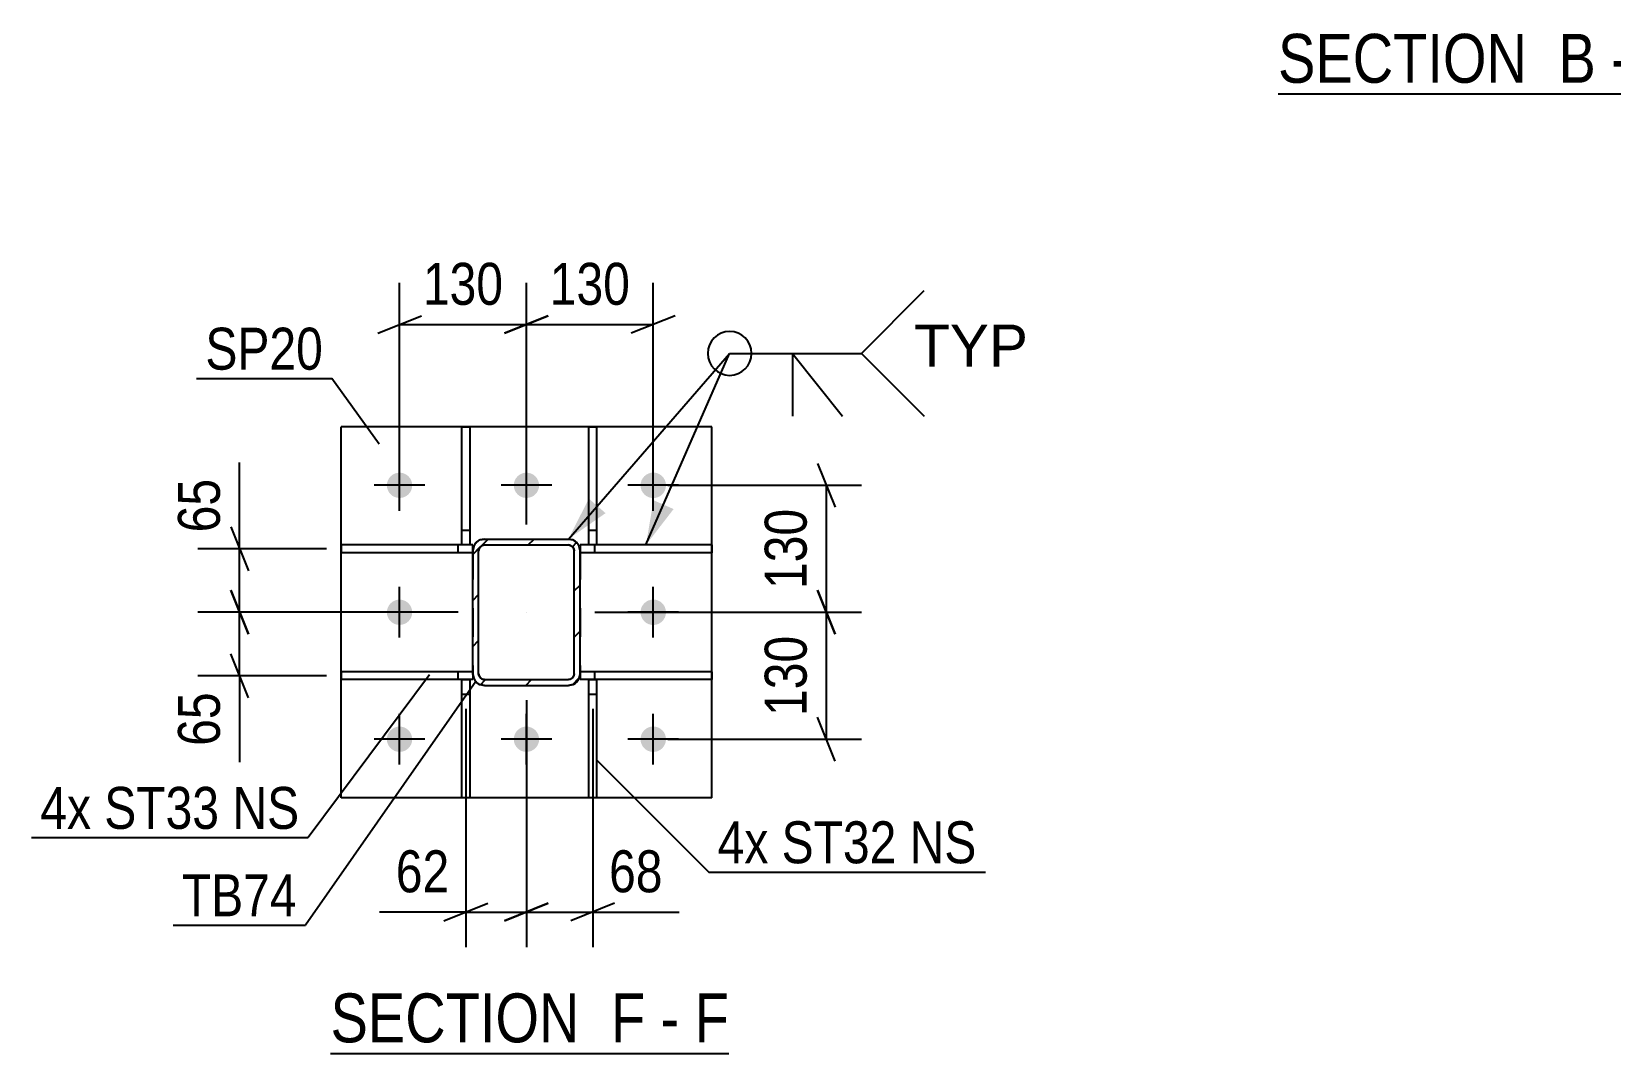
# Model space of a CAD drawing. Header units: millimetres. Extents: x 0 to 841, y 0 to 594.
# Drawn here: x 292 to 399.9, y 154.3 to 224.1 of the extents above; entities that cross this region are included whole.
import ezdxf

# ---------------------------------------------------------------- set-up
doc = ezdxf.new("R2010")
doc.units = ezdxf.units.MM
doc.linetypes.add('DXK_LINE_DOT2', pattern=[3.9198, 1.9599, -1.9599])
doc.linetypes.add('DXK_LINE_DOT3', pattern=[5.9187, 2.979, -0.9799, 0.9799, -0.9799])
doc.styles.add('Arial', font='ARIAL.TTF', dxfattribs={"height": 0.2})
doc.styles.add('Arial Narrow', font='ARIALN.TTF', dxfattribs={"height": 0.2})

# ---------------------------------------------------------------- blocks, each defined once
blk = doc.blocks.new('Unknown-318893565-12 - 2723')
at = {"color": 6, "linetype": 'Continuous'}
blk.add_line((377.19, 219.85), (404.84, 219.85), dxfattribs=at)
at = {"color": 0, "linetype": 'Continuous'}
for points in [[(395.3, 220.6), (395.3, 224.1), (377.19, 224.1), (377.19, 220.6)], [(398.91, 220.6), (398.91, 224.1), (396.35, 224.1), (396.35, 220.6)], [(401.23, 220.6), (401.23, 224.1), (399.96, 224.1), (399.96, 220.6)], [(404.84, 220.6), (404.84, 224.1), (402.28, 224.1), (402.28, 220.6)]]:
    blk.add_wipeout(points, dxfattribs=at)
at = {"color": 7, "linetype": 'Continuous', "style": 'Arial Narrow'}
for s, p in [('SECTION ', (377.19, 220.6)), ('B', (396.35, 220.6)), ('B', (402.28, 220.6)), ('-', (399.96, 220.6))]:
    blk.add_text(s, height=3.34, dxfattribs=at).set_placement(p)
blk = doc.blocks.new('Unknown-318893565-17 - 2370')
at = {"color": 6, "linetype": 'Continuous'}
blk.add_line((312.45, 154.32), (339.67, 154.32), dxfattribs=at)
at = {"color": 0, "linetype": 'Continuous'}
for points in [[(330.56, 155.07), (330.56, 158.57), (312.45, 158.57), (312.45, 155.07)], [(333.95, 155.07), (333.95, 158.57), (331.61, 158.57), (331.61, 155.07)], [(336.28, 155.07), (336.28, 158.57), (335, 158.57), (335, 155.07)], [(339.67, 155.07), (339.67, 158.57), (337.33, 158.57), (337.33, 155.07)]]:
    blk.add_wipeout(points, dxfattribs=at)
at = {"color": 7, "linetype": 'Continuous', "style": 'Arial Narrow'}
for s, p in [('SECTION ', (312.45, 155.07)), ('F', (331.61, 155.07)), ('F', (337.33, 155.07)), ('-', (335, 155.07))]:
    blk.add_text(s, height=3.34, dxfattribs=at).set_placement(p)
blk = doc.blocks.new('Part-318893565-2490 - 2370')
at = {"color": 2, "linetype": 'Continuous'}
for p, q in [((330.09, 171.77), (330.09, 179.84)), ((330.09, 179.84), (330.62, 179.84)), ((330.62, 179.84), (330.62, 171.77)), ((330.62, 171.77), (330.09, 171.77))]:
    blk.add_line(p, q, dxfattribs=at)
at = {"color": 7, "linetype": 'DXK_LINE_DOT2'}
blk.add_line((330.09, 178.84), (330.62, 178.84), dxfattribs=at)
blk = doc.blocks.new('Part-318893565-2474 - 2370')
at = {"color": 2, "linetype": 'Continuous'}
for p, q in [((321.42, 171.77), (321.42, 179.84)), ((321.42, 179.84), (321.96, 179.84)), ((321.96, 179.84), (321.96, 171.77)), ((321.96, 171.77), (321.42, 171.77))]:
    blk.add_line(p, q, dxfattribs=at)
at = {"color": 7, "linetype": 'DXK_LINE_DOT2'}
blk.add_line((321.42, 178.84), (321.96, 178.84), dxfattribs=at)
blk = doc.blocks.new('Bolt-318893565-2458 - 2370')
at = {"linetype": 'Continuous'}
for points in [[(316.3, 193.11, -1), (318.03, 193.11, -1)], [(324.97, 193.11, -1), (326.7, 193.11, -1)], [(333.63, 193.11, -1), (335.37, 193.11, -1)], [(316.3, 184.44, -1), (318.03, 184.44, -1)], [(333.63, 184.44, -1), (335.37, 184.44, -1)], [(316.3, 175.77, -1), (318.03, 175.77, -1)], [(324.97, 175.77, -1), (326.7, 175.77, -1)], [(333.63, 175.77, -1), (335.37, 175.77, -1)]]:
    blk.add_hatch(color=1, dxfattribs=at).paths.add_polyline_path(points)
at = {"color": 1, "linetype": 'Continuous'}
for p, q in [((317.17, 191.37), (317.17, 194.84)), ((325.83, 191.37), (325.83, 194.84)), ((334.5, 191.37), (334.5, 194.84)), ((318.9, 193.11), (315.43, 193.11)), ((327.57, 193.11), (324.1, 193.11)), ((336.23, 193.11), (332.77, 193.11)), ((317.17, 182.71), (317.17, 186.17)), ((334.5, 182.71), (334.5, 186.17)), ((318.9, 184.44), (315.43, 184.44)), ((336.23, 184.44), (332.77, 184.44)), ((317.17, 174.04), (317.17, 177.51)), ((325.83, 174.04), (325.83, 177.51)), ((334.5, 174.04), (334.5, 177.51)), ((318.9, 175.77), (315.43, 175.77)), ((327.57, 175.77), (324.1, 175.77)), ((336.23, 175.77), (332.77, 175.77))]:
    blk.add_line(p, q, dxfattribs=at)
blk = doc.blocks.new('Part-318893565-2400 - 2370')
at = {"color": 2, "linetype": 'Continuous'}
for p, q in [((322.17, 180.37), (313.17, 180.37)), ((313.17, 180.37), (313.17, 179.84)), ((322.17, 180.24), (322.17, 179.84)), ((321.42, 179.84), (313.17, 179.84)), ((322.17, 179.84), (321.96, 179.84))]:
    blk.add_line(p, q, dxfattribs=at)
at = {"color": 7, "linetype": 'DXK_LINE_DOT2'}
for p, q in [((321.17, 179.84), (321.17, 180.37)), ((322.17, 180.24), (322.17, 180.37)), ((321.96, 179.84), (321.42, 179.84))]:
    blk.add_line(p, q, dxfattribs=at)
blk = doc.blocks.new('Part-318893565-2464 - 2370')
at = {"color": 2, "linetype": 'Continuous'}
for p, q in [((321.42, 189.05), (321.42, 197.1)), ((321.42, 197.1), (321.96, 197.1)), ((321.96, 197.1), (321.96, 189.05)), ((321.96, 189.05), (321.42, 189.05))]:
    blk.add_line(p, q, dxfattribs=at)
at = {"color": 7, "linetype": 'DXK_LINE_DOT2'}
blk.add_line((321.42, 190.05), (321.96, 190.05), dxfattribs=at)
blk = doc.blocks.new('Part-318893565-2456 - 2370')
at = {"color": 2, "linetype": 'Continuous'}
for p, q in [((338.5, 189.04), (329.5, 189.04)), ((329.5, 189.04), (329.5, 188.64)), ((338.5, 189.04), (338.5, 188.5)), ((338.5, 188.5), (329.5, 188.5))]:
    blk.add_line(p, q, dxfattribs=at)
at = {"color": 7, "linetype": 'DXK_LINE_DOT2'}
for p, q in [((330.5, 188.5), (330.5, 189.04)), ((329.5, 188.64), (329.5, 188.5))]:
    blk.add_line(p, q, dxfattribs=at)
blk = doc.blocks.new('Part-318893565-2469 - 2370')
at = {"color": 2, "linetype": 'Continuous'}
for p, q in [((330.09, 189.05), (330.09, 197.1)), ((330.09, 197.1), (330.62, 197.1)), ((330.62, 197.1), (330.62, 189.05)), ((330.62, 189.05), (330.09, 189.05))]:
    blk.add_line(p, q, dxfattribs=at)
at = {"color": 7, "linetype": 'DXK_LINE_DOT2'}
blk.add_line((330.09, 190.05), (330.62, 190.05), dxfattribs=at)
blk = doc.blocks.new('Part-318893565-2495 - 2370')
at = {"color": 2, "linetype": 'Continuous'}
for p, q in [((322.17, 189.04), (313.17, 189.04)), ((313.17, 189.04), (313.17, 188.5)), ((322.17, 188.64), (322.17, 189.04)), ((322.17, 188.5), (313.17, 188.5))]:
    blk.add_line(p, q, dxfattribs=at)
at = {"color": 7, "linetype": 'DXK_LINE_DOT2'}
for p, q in [((321.17, 188.5), (321.17, 189.04)), ((322.17, 188.64), (322.17, 188.5))]:
    blk.add_line(p, q, dxfattribs=at)
blk = doc.blocks.new('Part-318893565-2506 - 2370')
at = {"color": 2, "linetype": 'Continuous'}
for p, q in [((313.17, 171.77), (313.17, 197.11)), ((338.5, 197.11), (313.17, 197.11)), ((338.5, 171.77), (338.5, 197.11)), ((338.5, 171.77), (313.17, 171.77))]:
    blk.add_line(p, q, dxfattribs=at)
blk = doc.blocks.new('Part-318893565-2511 - 2370')
at = {"color": 2, "linetype": 'Continuous'}
for p, q in [((338.5, 180.37), (329.5, 180.37)), ((329.5, 180.24), (329.5, 179.84)), ((338.5, 180.37), (338.5, 179.84)), ((330.09, 179.84), (329.5, 179.84)), ((338.5, 179.84), (330.62, 179.84))]:
    blk.add_line(p, q, dxfattribs=at)
at = {"color": 7, "linetype": 'DXK_LINE_DOT2'}
for p, q in [((329.5, 180.37), (329.5, 180.24)), ((330.5, 179.84), (330.5, 180.37)), ((330.62, 179.84), (330.09, 179.84))]:
    blk.add_line(p, q, dxfattribs=at)
blk = doc.blocks.new('Part-318893565-2518 - 2370')
at = {"linetype": 'Continuous'}
h = blk.add_hatch(dxfattribs=at)
h.set_pattern_fill('', scale=0.7, style=0, pattern_type=0)
h.set_pattern_definition([(45, (329.267, 189.2045), (-1.57154, 1.57154), [])])
h.paths.add_polyline_path([(329.44, 188.94), (329.27, 189.2), (329.01, 189.38), (328.7, 189.44), (322.97, 189.44), (322.66, 189.38), (322.4, 189.2), (322.23, 188.94), (322.17, 188.64), (322.17, 180.24), (322.23, 179.93), (322.4, 179.67), (322.66, 179.5), (322.97, 179.44), (328.7, 179.44), (329.01, 179.5), (329.27, 179.67), (329.44, 179.93), (329.5, 180.24), (329.5, 188.64)])
h.paths.add_polyline_path([(329.1, 180.24), (329.07, 180.09), (328.98, 179.96), (328.85, 179.87), (328.7, 179.84), (322.97, 179.84), (322.81, 179.87), (322.69, 179.96), (322.6, 180.09), (322.57, 180.24), (322.57, 188.64), (322.6, 188.79), (322.69, 188.92), (322.81, 189.01), (322.97, 189.04), (328.7, 189.04), (328.85, 189.01), (328.98, 188.92), (329.07, 188.79), (329.1, 188.64)])
at = {"color": 7, "linetype": 'DXK_LINE_DOT2'}
for p, q in [((322.17, 188.64), (322.23, 188.94)), ((322.6, 188.79), (322.57, 188.64)), ((322.69, 188.92), (322.6, 188.79)), ((322.66, 189.38), (322.97, 189.44)), ((322.81, 189.01), (322.69, 188.92)), ((322.97, 189.04), (322.81, 189.01)), ((322.97, 189.44), (328.7, 189.44)), ((322.97, 189.04), (328.7, 189.04)), ((328.7, 189.44), (329.01, 189.38)), ((328.85, 189.01), (328.7, 189.04)), ((328.98, 188.92), (328.85, 189.01)), ((329.07, 188.79), (328.98, 188.92)), ((329.1, 188.64), (329.07, 188.79)), ((329.44, 188.94), (329.5, 188.64)), ((322.17, 188.64), (322.17, 180.24)), ((322.57, 180.24), (322.57, 188.64)), ((329.1, 180.24), (329.1, 188.64)), ((329.5, 188.64), (329.5, 180.24)), ((322.23, 179.93), (322.17, 180.24)), ((322.57, 180.24), (322.6, 180.09)), ((329.07, 180.09), (329.1, 180.24)), ((329.5, 180.24), (329.44, 179.93)), ((322.6, 180.09), (322.69, 179.96)), ((322.97, 179.44), (322.66, 179.5)), ((322.69, 179.96), (322.81, 179.87)), ((322.81, 179.87), (322.97, 179.84)), ((322.97, 179.84), (328.7, 179.84)), ((322.97, 179.44), (328.7, 179.44)), ((328.7, 179.84), (328.85, 179.87)), ((329.01, 179.5), (328.7, 179.44)), ((328.85, 179.87), (328.98, 179.96)), ((328.98, 179.96), (329.07, 180.09))]:
    blk.add_line(p, q, dxfattribs=at)
at = {"color": 2, "linetype": 'Continuous'}
for p, q in [((322.23, 188.94), (322.17, 188.64)), ((322.57, 188.64), (322.6, 188.79)), ((322.6, 188.79), (322.69, 188.92)), ((322.97, 189.44), (322.66, 189.38)), ((322.69, 188.92), (322.81, 189.01)), ((322.81, 189.01), (322.97, 189.04)), ((322.97, 189.44), (328.7, 189.44)), ((322.97, 189.04), (328.7, 189.04)), ((329.01, 189.38), (328.7, 189.44)), ((328.7, 189.04), (328.85, 189.01)), ((328.85, 189.01), (328.98, 188.92)), ((328.98, 188.92), (329.07, 188.79)), ((329.07, 188.79), (329.1, 188.64)), ((329.5, 188.64), (329.44, 188.94)), ((322.17, 180.24), (322.17, 188.64)), ((322.57, 180.24), (322.57, 188.64)), ((329.1, 180.24), (329.1, 188.64)), ((329.5, 180.24), (329.5, 188.64)), ((322.17, 180.24), (322.23, 179.93)), ((322.6, 180.09), (322.57, 180.24)), ((329.1, 180.24), (329.07, 180.09)), ((329.44, 179.93), (329.5, 180.24)), ((322.69, 179.96), (322.6, 180.09)), ((322.66, 179.5), (322.97, 179.44)), ((322.81, 179.87), (322.69, 179.96)), ((322.97, 179.84), (322.81, 179.87)), ((322.97, 179.84), (328.7, 179.84)), ((322.97, 179.44), (328.7, 179.44)), ((328.85, 179.87), (328.7, 179.84)), ((328.7, 179.44), (329.01, 179.5)), ((328.98, 179.96), (328.85, 179.87)), ((329.07, 180.09), (328.98, 179.96))]:
    blk.add_line(p, q, dxfattribs=at)
at = {"color": 7, "linetype": 'DXK_LINE_DOT3'}
blk.add_line((325.83, 184.44), (325.83, 184.44), dxfattribs=at)
at = {"color": 7, "linetype": 'DXK_LINE_DOT2'}
for centre, start, end in [((322.97, 188.64), 112.5, 157.5), ((328.7, 188.64), 22.5, 67.5), ((322.97, 180.24), 202.5, 247.5), ((328.7, 180.24), 292.5, 337.5)]:
    blk.add_arc(centre, 0.8, start, end, dxfattribs=at)
at = {"color": 2, "linetype": 'Continuous'}
for centre, start, end in [((322.97, 188.64), 112.5, 157.5), ((328.7, 188.64), 22.5, 67.5), ((322.97, 180.24), 202.5, 247.5), ((328.7, 180.24), 292.5, 337.5)]:
    blk.add_arc(centre, 0.8, start, end, dxfattribs=at)
blk = doc.blocks.new('StraightDimension-318893565-2561 - 2370')
at = {"color": 7, "linetype": 'Continuous'}
for p, q in [((325.83, 178.44), (325.83, 161.57)), ((321.69, 177.84), (321.69, 161.57)), ((320.19, 163.37), (323.19, 164.57)), ((327.33, 164.57), (324.33, 163.37)), ((321.69, 163.97), (315.79, 163.97)), ((321.69, 163.97), (315.79, 163.97)), ((321.69, 163.97), (325.83, 163.97))]:
    blk.add_line(p, q, dxfattribs=at)
at = {"color": 0}
blk.add_wipeout([(321.17, 164.72), (321.17, 168.92), (316.31, 168.92), (316.31, 164.72)], dxfattribs=at)
at = {"color": 3, "style": 'Arial Narrow'}
blk.add_text('62', height=2.863, dxfattribs=at).set_placement((316.91, 165.32))
blk = doc.blocks.new('StraightDimension-318893565-2580 - 2370')
at = {"color": 7, "linetype": 'Continuous'}
for p, q in [((325.83, 190.44), (325.83, 206.94)), ((334.5, 194.11), (334.5, 206.94)), ((324.33, 203.49), (327.33, 204.69)), ((325.83, 204.09), (334.5, 204.09)), ((336, 204.69), (333, 203.49))]:
    blk.add_line(p, q, dxfattribs=at)
at = {"color": 0}
blk.add_wipeout([(333.51, 204.84), (333.51, 209.04), (326.83, 209.04), (326.83, 204.84)], dxfattribs=at)
at = {"color": 3, "style": 'Arial Narrow'}
blk.add_text('130', height=2.863, dxfattribs=at).set_placement((327.43, 205.44))
blk = doc.blocks.new('StraightDimension-318893565-2570 - 2370')
at = {"color": 7, "linetype": 'Continuous'}
for p, q in [((325.83, 178.44), (325.83, 161.57)), ((330.36, 177.84), (330.36, 161.57)), ((324.33, 163.37), (327.33, 164.57)), ((331.86, 164.57), (328.86, 163.37)), ((325.83, 163.97), (330.36, 163.97)), ((330.36, 163.97), (336.26, 163.97)), ((330.36, 163.97), (336.26, 163.97))]:
    blk.add_line(p, q, dxfattribs=at)
at = {"color": 0}
blk.add_wipeout([(335.74, 164.72), (335.74, 168.92), (330.88, 168.92), (330.88, 164.72)], dxfattribs=at)
at = {"color": 3, "style": 'Arial Narrow'}
blk.add_text('68', height=2.863, dxfattribs=at).set_placement((331.48, 165.32))
blk = doc.blocks.new('StraightDimension-318893565-2589 - 2370')
at = {"color": 7, "linetype": 'Continuous'}
for p, q in [((317.17, 194.11), (317.17, 206.94)), ((325.83, 190.44), (325.83, 206.94)), ((315.67, 203.49), (318.67, 204.69)), ((317.17, 204.09), (325.83, 204.09)), ((327.33, 204.69), (324.33, 203.49))]:
    blk.add_line(p, q, dxfattribs=at)
at = {"color": 0}
blk.add_wipeout([(324.84, 204.84), (324.84, 209.04), (318.16, 209.04), (318.16, 204.84)], dxfattribs=at)
at = {"color": 3, "style": 'Arial Narrow'}
blk.add_text('130', height=2.863, dxfattribs=at).set_placement((318.76, 205.44))
blk = doc.blocks.new('StraightDimension-318893565-2599 - 2370')
at = {"color": 7, "linetype": 'Continuous'}
for p, q in [((305.64, 185.94), (306.84, 182.94)), ((321.17, 184.44), (303.39, 184.44)), ((306.24, 180.1), (306.24, 184.44)), ((306.84, 178.6), (305.64, 181.6)), ((312.17, 180.1), (303.39, 180.1)), ((306.24, 180.1), (306.24, 174.2)), ((306.24, 180.1), (306.24, 174.2))]:
    blk.add_line(p, q, dxfattribs=at)
at = {"color": 0}
blk.add_wipeout([(305.49, 179.58), (301.29, 179.58), (301.29, 174.72), (305.49, 174.72)], dxfattribs=at)
at = {"color": 3, "style": 'Arial Narrow'}
blk.add_text('65', height=2.863, rotation=90.0002, dxfattribs=at).set_placement((304.89, 175.32))
blk = doc.blocks.new('StraightDimension-318893565-2605 - 2370')
at = {"color": 7, "linetype": 'Continuous'}
for p, q in [((306.24, 188.77), (306.24, 194.68)), ((306.24, 188.77), (306.24, 194.68)), ((305.64, 190.27), (306.84, 187.27)), ((312.17, 188.77), (303.39, 188.77)), ((306.24, 184.44), (306.24, 188.77)), ((306.84, 182.94), (305.64, 185.94)), ((321.17, 184.44), (303.39, 184.44))]:
    blk.add_line(p, q, dxfattribs=at)
at = {"color": 0}
blk.add_wipeout([(305.49, 194.15), (301.29, 194.15), (301.29, 189.3), (305.49, 189.3)], dxfattribs=at)
at = {"color": 3, "style": 'Arial Narrow'}
blk.add_text('65', height=2.863, rotation=90.0002, dxfattribs=at).set_placement((304.89, 189.9))
blk = doc.blocks.new('StraightDimension-318893565-2612 - 2370')
at = {"color": 7, "linetype": 'Continuous'}
for p, q in [((345.73, 194.61), (346.93, 191.61)), ((335.5, 193.11), (348.73, 193.11)), ((346.33, 184.44), (346.33, 193.11)), ((346.93, 182.94), (345.73, 185.94)), ((330.5, 184.44), (348.73, 184.44))]:
    blk.add_line(p, q, dxfattribs=at)
at = {"color": 0}
blk.add_wipeout([(345.58, 192.11), (341.38, 192.11), (341.38, 185.43), (345.58, 185.43)], dxfattribs=at)
at = {"color": 3, "style": 'Arial Narrow'}
blk.add_text('130', height=2.863, rotation=90.0002, dxfattribs=at).set_placement((344.98, 186.03))
blk = doc.blocks.new('StraightDimension-318893565-2622 - 2370')
at = {"color": 7, "linetype": 'Continuous'}
for p, q in [((345.73, 185.94), (346.93, 182.94)), ((330.5, 184.44), (348.73, 184.44)), ((346.33, 175.77), (346.33, 184.44)), ((346.93, 174.27), (345.73, 177.27)), ((335.5, 175.77), (348.73, 175.77))]:
    blk.add_line(p, q, dxfattribs=at)
at = {"color": 0}
blk.add_wipeout([(345.58, 183.45), (341.38, 183.45), (341.38, 176.76), (345.58, 176.76)], dxfattribs=at)
at = {"color": 3, "style": 'Arial Narrow'}
blk.add_text('130', height=2.863, rotation=90.0002, dxfattribs=at).set_placement((344.98, 177.36))
blk = doc.blocks.new('MarkSet-318893565-2683 - 2370')
at = {"color": 30, "linetype": 'Continuous'}
for p, q in [((330.61, 174.38), (338.3, 166.7)), ((338.3, 166.7), (357.19, 166.7))]:
    blk.add_line(p, q, dxfattribs=at)
at = {"color": 0}
for points in [[(342.37, 167.3), (342.37, 170.3), (338.9, 170.3), (338.9, 167.3)], [(351.12, 167.3), (351.12, 170.3), (343.27, 170.3), (343.27, 167.3)], [(356.59, 167.3), (356.59, 170.3), (352.02, 170.3), (352.02, 167.3)]]:
    blk.add_wipeout(points, dxfattribs=at)
for points in [[(342.37, 167.3), (342.37, 170.3), (338.9, 170.3), (338.9, 167.3)], [(351.12, 167.3), (351.12, 170.3), (343.27, 170.3), (343.27, 167.3)], [(356.59, 167.3), (356.59, 170.3), (352.02, 170.3), (352.02, 167.3)]]:
    blk.add_wipeout(points, dxfattribs=at)
at = {"color": 3, "style": 'Arial Narrow'}
for s, p in [('4x', (338.9, 167.3)), ('ST32', (343.27, 167.3)), ('NS', (352.02, 167.3))]:
    blk.add_text(s, height=2.863, dxfattribs=at).set_placement(p)
blk = doc.blocks.new('Mark-318893565-2502 - 2370')
at = {"color": 30, "linetype": 'Continuous'}
for p in [(303.3, 200.41), (315.77, 195.93)]:
    blk.add_line(p, (312.54, 200.41), dxfattribs=at)
at = {"color": 0}
blk.add_wipeout([(311.94, 201.01), (311.94, 204.01), (303.9, 204.01), (303.9, 201.01)], dxfattribs=at)
blk.add_wipeout([(311.94, 201.01), (311.94, 204.01), (303.9, 204.01), (303.9, 201.01)], dxfattribs=at)
at = {"color": 3, "style": 'Arial Narrow'}
blk.add_text('SP20', height=2.863, dxfattribs=at).set_placement((303.9, 201.01))
blk = doc.blocks.new('Mark-318893565-2514 - 2370')
at = {"color": 30, "linetype": 'Continuous'}
for p in [(322.38, 179.72), (301.69, 163.08)]:
    blk.add_line(p, (310.74, 163.08), dxfattribs=at)
at = {"color": 0}
blk.add_wipeout([(310.14, 163.68), (310.14, 166.68), (302.29, 166.68), (302.29, 163.68)], dxfattribs=at)
blk.add_wipeout([(310.14, 163.68), (310.14, 166.68), (302.29, 166.68), (302.29, 163.68)], dxfattribs=at)
at = {"color": 3, "style": 'Arial Narrow'}
blk.add_text('TB74', height=2.863, dxfattribs=at).set_placement((302.29, 163.68))
blk = doc.blocks.new('WeldMark-318893565-2632 - 2370')
at = {"linetype": 'Continuous'}
for points in [[(331.24, 191.21), (328.7, 189.44), (330.1, 192.2)], [(335.89, 191.49), (334, 189.04), (334.52, 192.09)]]:
    blk.add_hatch(color=30, dxfattribs=at).paths.add_polyline_path(points)
at = {"color": 30, "linetype": 'Continuous'}
for p, q in [((328.7, 189.44), (339.72, 202.12)), ((334, 189.04), (339.72, 202.12)), ((339.72, 202.12), (348.72, 202.12))]:
    blk.add_line(p, q, dxfattribs=at)
at = {"color": 3, "linetype": 'Continuous'}
for q in [(347.44, 197.84), (344.01, 197.84)]:
    blk.add_line((344.01, 202.12), q, dxfattribs=at)
for start, end in [(90, 270), (270, 90)]:
    blk.add_arc((339.72, 202.12), 1.5, start, end, dxfattribs=at)
at = {"color": 0, "linetype": 'Continuous'}
blk.add_wipeout([(360.1, 201.22), (360.1, 204.22), (352.32, 204.22), (352.32, 201.22)], dxfattribs=at)
blk.add_wipeout([(360.1, 201.22), (360.1, 204.22), (352.32, 204.22), (352.32, 201.22)], dxfattribs=at)
at = {"color": 3, "linetype": 'Continuous'}
for q in [(353.01, 206.41), (353.01, 197.84)]:
    blk.add_line((348.72, 202.12), q, dxfattribs=at)
at = {"color": 3, "linetype": 'Continuous', "style": 'Arial'}
blk.add_text('TYP', height=2.865, dxfattribs=at).set_placement((352.32, 201.22))
blk = doc.blocks.new('MarkSet-318893565-2713 - 2370')
at = {"color": 30, "linetype": 'Continuous'}
for p in [(319.21, 180.17), (292.02, 169.05)]:
    blk.add_line(p, (310.91, 169.05), dxfattribs=at)
at = {"color": 0}
for points in [[(296.09, 169.65), (296.09, 172.65), (292.62, 172.65), (292.62, 169.65)], [(304.85, 169.65), (304.85, 172.65), (296.99, 172.65), (296.99, 169.65)], [(310.31, 169.65), (310.31, 172.65), (305.75, 172.65), (305.75, 169.65)]]:
    blk.add_wipeout(points, dxfattribs=at)
for points in [[(296.09, 169.65), (296.09, 172.65), (292.62, 172.65), (292.62, 169.65)], [(304.85, 169.65), (304.85, 172.65), (296.99, 172.65), (296.99, 169.65)], [(310.31, 169.65), (310.31, 172.65), (305.75, 172.65), (305.75, 169.65)]]:
    blk.add_wipeout(points, dxfattribs=at)
at = {"color": 3, "style": 'Arial Narrow'}
for s, p in [('4x', (292.62, 169.65)), ('ST33', (296.99, 169.65)), ('NS', (305.75, 169.65))]:
    blk.add_text(s, height=2.863, dxfattribs=at).set_placement(p)

msp = doc.modelspace()

# ---------------------------------------------------------------- block references
for name in ['Unknown-318893565-12 - 2723', 'Part-318893565-2506 - 2370', 'Part-318893565-2464 - 2370', 'Part-318893565-2469 - 2370', 'Bolt-318893565-2458 - 2370', 'Part-318893565-2495 - 2370', 'Part-318893565-2518 - 2370', 'Part-318893565-2456 - 2370', 'Part-318893565-2400 - 2370', 'Part-318893565-2511 - 2370', 'Part-318893565-2474 - 2370', 'Part-318893565-2490 - 2370', 'Unknown-318893565-17 - 2370']:
    msp.add_blockref(name, (0, 0))

# ---------------------------------------------------------------- next in the draw order: block references
for name in ['StraightDimension-318893565-2580 - 2370', 'StraightDimension-318893565-2561 - 2370']:
    msp.add_blockref(name, (0, 0))

# ---------------------------------------------------------------- next in the draw order: block references
for name in ['StraightDimension-318893565-2589 - 2370', 'StraightDimension-318893565-2612 - 2370', 'StraightDimension-318893565-2599 - 2370', 'StraightDimension-318893565-2570 - 2370']:
    msp.add_blockref(name, (0, 0))

# ---------------------------------------------------------------- next in the draw order: block references
for name in ['WeldMark-318893565-2632 - 2370', 'Mark-318893565-2502 - 2370', 'StraightDimension-318893565-2605 - 2370', 'StraightDimension-318893565-2622 - 2370', 'Mark-318893565-2514 - 2370']:
    msp.add_blockref(name, (0, 0))

# ---------------------------------------------------------------- next in the draw order: block references
for name in ['MarkSet-318893565-2713 - 2370', 'MarkSet-318893565-2683 - 2370']:
    msp.add_blockref(name, (0, 0))

doc.saveas('drawing.dxf')
